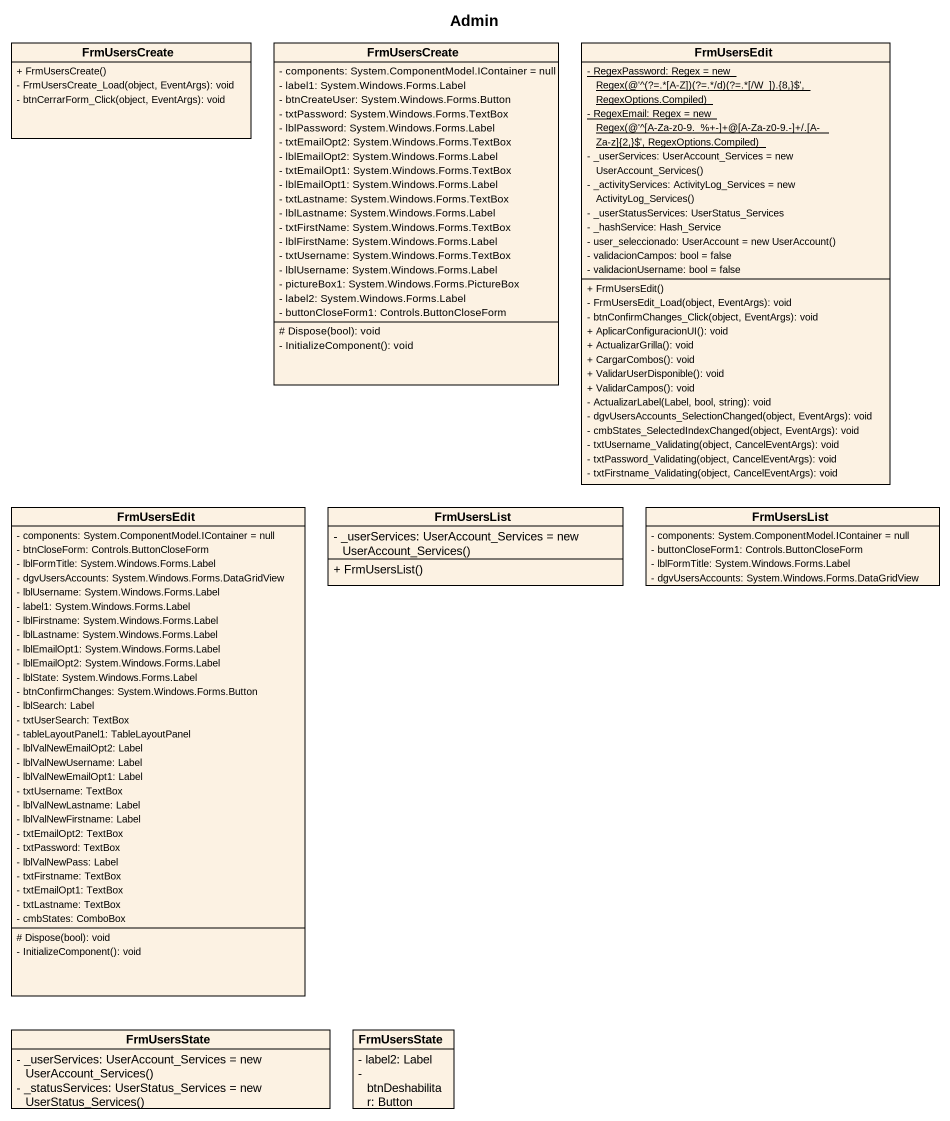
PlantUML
@startuml
title Admin
hide circle
hide empty members
skinparam classAttributeIconSize 0
class FrmUsersCreate {
  + FrmUsersCreate()
  - FrmUsersCreate_Load(object, EventArgs): void
  - btnCerrarForm_Click(object, EventArgs): void
}
class "FrmUsersCreate" as FrmUsersCreate_2 {
  - components: System.ComponentModel.IContainer = null
  - label1: System.Windows.Forms.Label
  - btnCreateUser: System.Windows.Forms.Button
  - txtPassword: System.Windows.Forms.TextBox
  - lblPassword: System.Windows.Forms.Label
  - txtEmailOpt2: System.Windows.Forms.TextBox
  - lblEmailOpt2: System.Windows.Forms.Label
  - txtEmailOpt1: System.Windows.Forms.TextBox
  - lblEmailOpt1: System.Windows.Forms.Label
  - txtLastname: System.Windows.Forms.TextBox
  - lblLastname: System.Windows.Forms.Label
  - txtFirstName: System.Windows.Forms.TextBox
  - lblFirstName: System.Windows.Forms.Label
  - txtUsername: System.Windows.Forms.TextBox
  - lblUsername: System.Windows.Forms.Label
  - pictureBox1: System.Windows.Forms.PictureBox
  - label2: System.Windows.Forms.Label
  - buttonCloseForm1: Controls.ButtonCloseForm
  # Dispose(bool): void
  - InitializeComponent(): void
}
class FrmUsersEdit {
  {static} {field} - RegexPassword: Regex = new Regex(@'^(?=.*[A-Z])(?=.*/d)(?=.*[/W_]).{8,}$', RegexOptions.Compiled)
  {static} {field} - RegexEmail: Regex = new Regex(@'^[A-Za-z0-9._%+-]+@[A-Za-z0-9.-]+/.[A-Za-z]{2,}$', RegexOptions.Compiled)
  {field} - _userServices: UserAccount_Services = new UserAccount_Services()
  {field} - _activityServices: ActivityLog_Services = new ActivityLog_Services()
  - _userStatusServices: UserStatus_Services
  - _hashService: Hash_Service
  {field} - user_seleccionado: UserAccount = new UserAccount()
  - validacionCampos: bool = false
  - validacionUsername: bool = false
  + FrmUsersEdit()
  - FrmUsersEdit_Load(object, EventArgs): void
  - btnConfirmChanges_Click(object, EventArgs): void
  + AplicarConfiguracionUI(): void
  + ActualizarGrilla(): void
  + CargarCombos(): void
  + ValidarUserDisponible(): void
  + ValidarCampos(): void
  - ActualizarLabel(Label, bool, string): void
  - dgvUsersAccounts_SelectionChanged(object, EventArgs): void
  - cmbStates_SelectedIndexChanged(object, EventArgs): void
  - txtUsername_Validating(object, CancelEventArgs): void
  - txtPassword_Validating(object, CancelEventArgs): void
  - txtFirstname_Validating(object, CancelEventArgs): void
}
class "FrmUsersEdit" as FrmUsersEdit_2 {
  - components: System.ComponentModel.IContainer = null
  - btnCloseForm: Controls.ButtonCloseForm
  - lblFormTitle: System.Windows.Forms.Label
  - dgvUsersAccounts: System.Windows.Forms.DataGridView
  - lblUsername: System.Windows.Forms.Label
  - label1: System.Windows.Forms.Label
  - lblFirstname: System.Windows.Forms.Label
  - lblLastname: System.Windows.Forms.Label
  - lblEmailOpt1: System.Windows.Forms.Label
  - lblEmailOpt2: System.Windows.Forms.Label
  - lblState: System.Windows.Forms.Label
  - btnConfirmChanges: System.Windows.Forms.Button
  - lblSearch: Label
  - txtUserSearch: TextBox
  - tableLayoutPanel1: TableLayoutPanel
  - lblValNewEmailOpt2: Label
  - lblValNewUsername: Label
  - lblValNewEmailOpt1: Label
  - txtUsername: TextBox
  - lblValNewLastname: Label
  - lblValNewFirstname: Label
  - txtEmailOpt2: TextBox
  - txtPassword: TextBox
  - lblValNewPass: Label
  - txtFirstname: TextBox
  - txtEmailOpt1: TextBox
  - txtLastname: TextBox
  - cmbStates: ComboBox
  # Dispose(bool): void
  - InitializeComponent(): void
}
class FrmUsersList {
  {field} - _userServices: UserAccount_Services = new UserAccount_Services()
  + FrmUsersList()
}
class "FrmUsersList" as FrmUsersList_2 {
  - components: System.ComponentModel.IContainer = null
  - buttonCloseForm1: Controls.ButtonCloseForm
  - lblFormTitle: System.Windows.Forms.Label
  - dgvUsersAccounts: System.Windows.Forms.DataGridView
}
class FrmUsersState {
  {field} - _userServices: UserAccount_Services = new UserAccount_Services()
  {field} - _statusServices: UserStatus_Services = new UserStatus_Services()
}
class "FrmUsersState" as FrmUsersState_2 {
  - label2: Label
  - btnDeshabilitar: Button
}
@enduml
